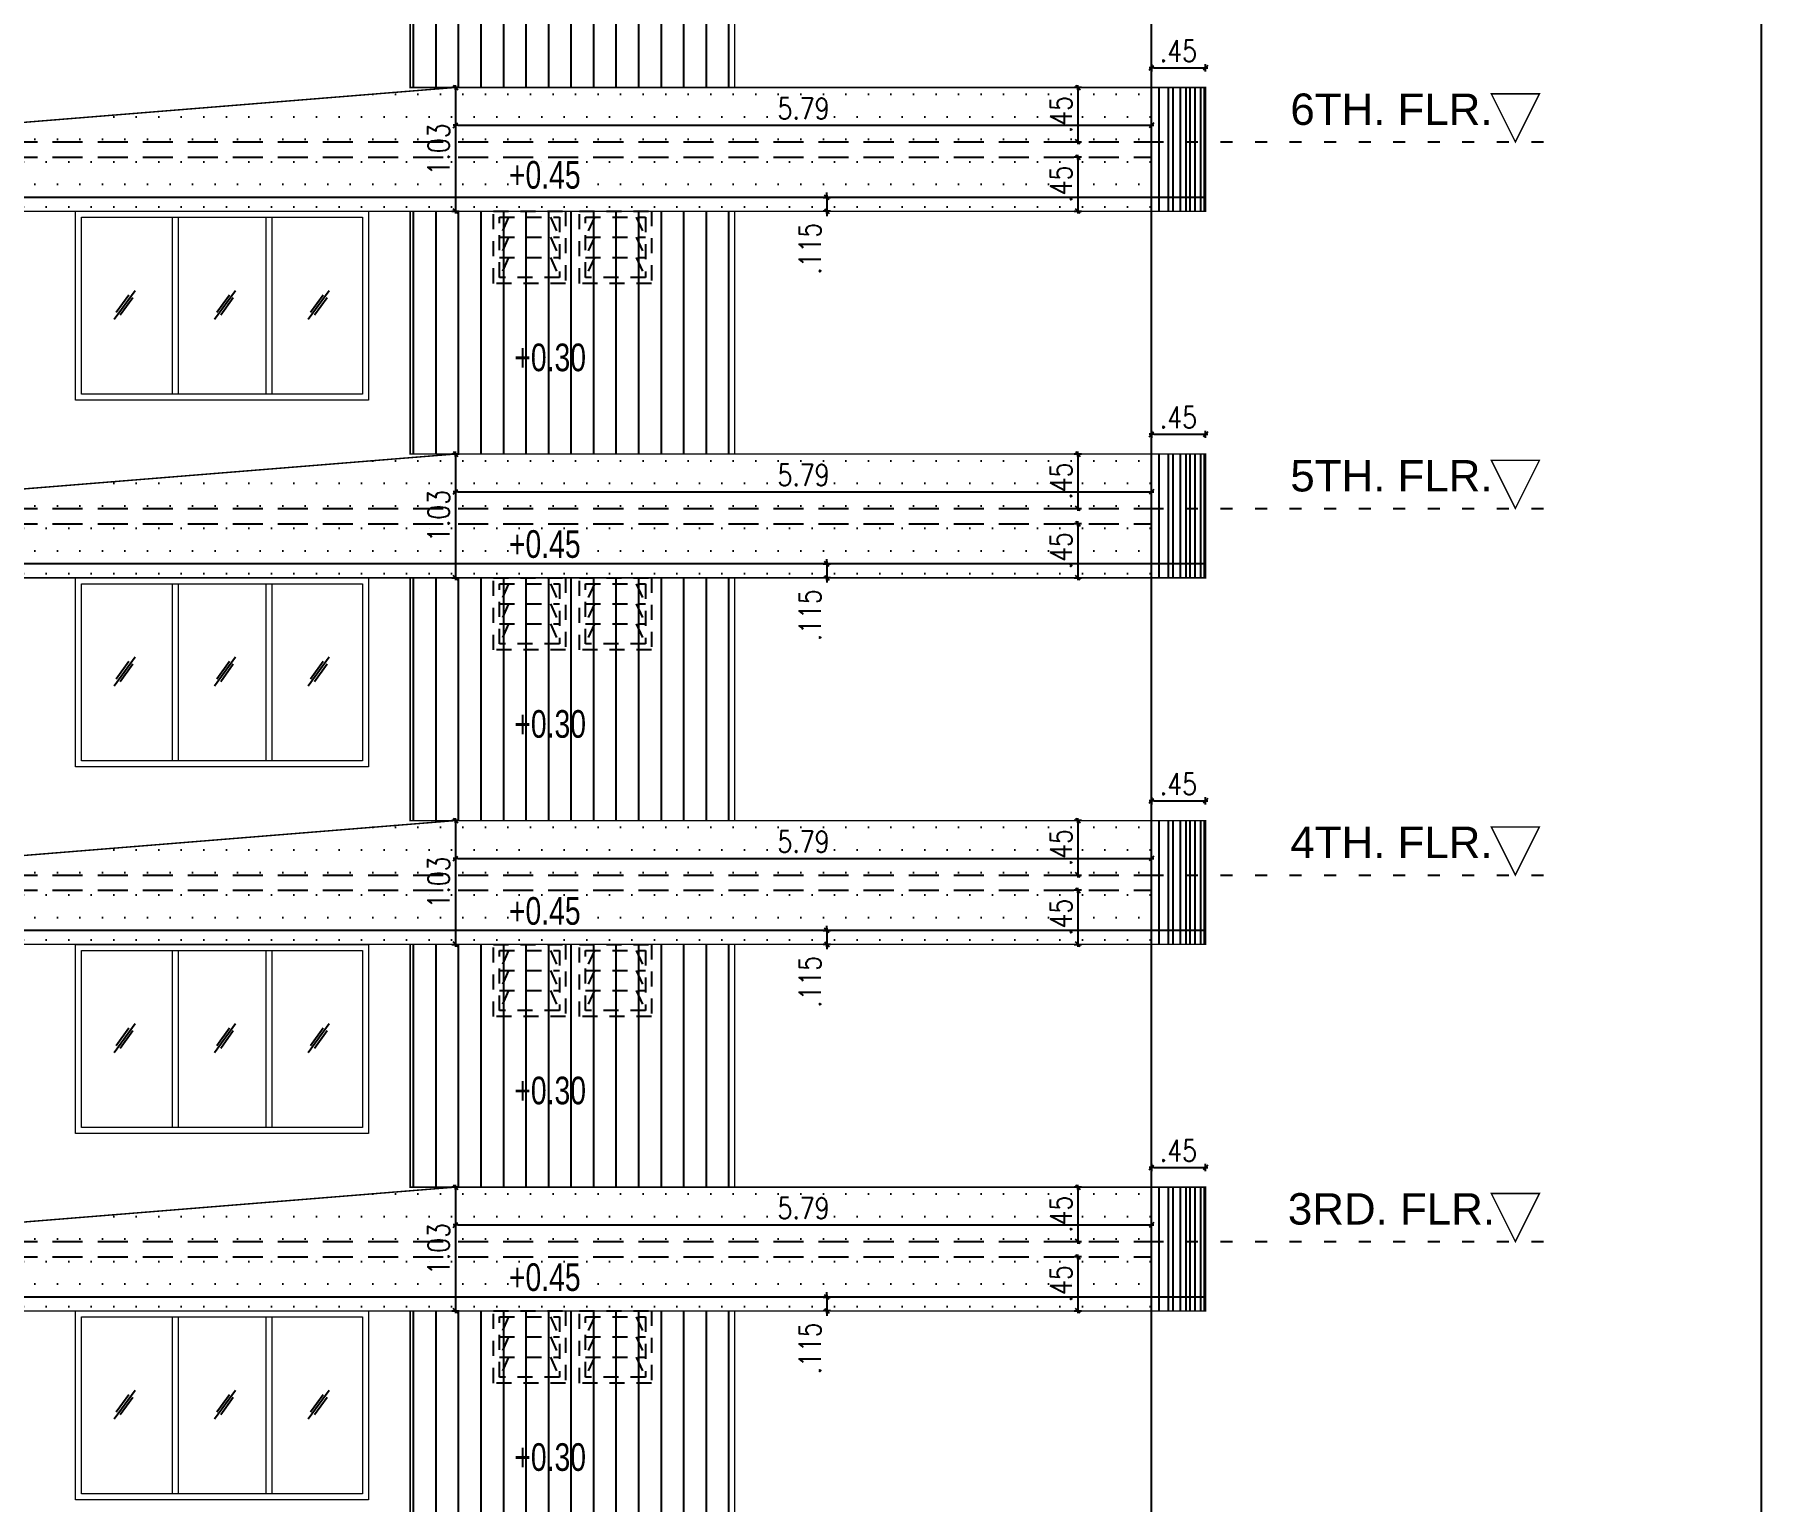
# Model space of a CAD drawing. Header units: inches. Extents: x 14235 to 14499, y 0 to 2549.
# Drawn here: x 14311.47 to 14325.85, y 2422.29 to 2434.5 of the extents above; entities that cross this region are included whole.
import ezdxf
from ezdxf.enums import TextEntityAlignment as Align

# ---------------------------------------------------------------- set-up
doc = ezdxf.new("R2010")
doc.units = ezdxf.units.IN
doc.header["$LTSCALE"] = 0.25
doc.header["$MEASUREMENT"] = 0
doc.header["$PDMODE"] = 35
for name, pattern in [('1', [0]), ('DASHEDX2', [1.5, 1, -0.5]), ('DOTX2', [0.5, 0, -0.5])]:
    doc.linetypes.add(name, pattern=pattern)
for name, color, linetype in [('edges', 1, 'Continuous'), ('ELE.PROJ.', 1, 'Continuous'), ('GLASS WINDOW', 251, '1'), ('hatch', 251, 'Continuous'), ('proj-internal', 1, 'DASHEDX2'), ('text-large', 7, 'Continuous'), ('wall', 7, 'Continuous'), ('WORK TEX', 6, 'Continuous'), ('WORKING DIM', 7, 'Continuous')]:
    doc.layers.add(name, color=color, linetype=linetype)
doc.layers.add('WINDOW', color=106, linetype='Continuous', lineweight=13)
doc.styles.add('ARL', font='swisscl_0.ttf')
doc.styles.add('romans', font='romans.shx', dxfattribs={"width": 0.8})
doc.styles.add('SansSerif', font='sanss__.ttf', dxfattribs={"width": 0.8})
doc.dimstyles.new('121', dxfattribs={"dimscale": 0.1, "dimtxt": 1.8, "dimasz": 0.2, "dimexe": 0.03125, "dimexo": 0.25, "dimgap": 0.5, "dimtad": 1, "dimzin": 4, "dimdsep": 46, "dimtxsty": 'romans', "dimblk1": 'MINITICK', "dimblk2": 'MINITICK', "dimsah": 1, "dimcen": 1, "dimse1": 1, "dimse2": 1, "dimclrd": 252, "dimclre": 256, "dimclrt": 7, "dimadec": 3, "dimazin": 0, "dimtfac": 0.8, "dimtix": 1, "dimtmove": 2, "dimatfit": 3, "dimfxl": 0, "dimtolj": 1, "dimtzin": 3, "dimarcsym": 0})

# ---------------------------------------------------------------- blocks, each defined once
blk = doc.blocks.new('MINITICK')
at = {"color": 7}
for p, q in [((1, 1), (-1, -1)), ((-1, 0), (1, 0)), ((0, -1.5), (0, 1.5))]:
    blk.add_line(p, q, dxfattribs=at)
blk = doc.blocks.new('*D987')
at = {"layer": 'Defpoints', "color": 0, "transparency": 16777216}
for p in [(14314.976, 2424.906), (14314.976, 2423.876), (14314.976, 2423.876)]:
    blk.add_point(p, dxfattribs=at)
at = {"layer": 'WORKING DIM', "color": 252, "lineweight": -2, "transparency": 16777216}
blk.add_line((14314.976, 2424.886), (14314.976, 2423.896), dxfattribs=at)
at = {"layer": 'WORKING DIM', "color": 252, "lineweight": -2, "transparency": 16777216, "xscale": 0.02, "yscale": 0.02, "zscale": 0.02}
for p, rotation in [((14314.976, 2424.906), 90), ((14314.976, 2423.876), 270)]:
    blk.add_blockref('MINITICK', p, dxfattribs=dict(at, rotation=rotation))
at = {"layer": 'WORKING DIM', "color": 7, "transparency": 16777216, "insert": (14314.836, 2424.391), "char_height": 0.18, "attachment_point": 5, "rotation": 90, "style": 'romans'}
blk.add_mtext('\\A1;1.03', dxfattribs=at)
blk = doc.blocks.new('*D988')
at = {"layer": 'Defpoints', "color": 0, "transparency": 16777216}
for p in [(14321.218, 2425.07), (14321.218, 2424.906), (14320.768, 2424.801)]:
    blk.add_point(p, dxfattribs=at)
at = {"layer": 'WORKING DIM', "color": 252, "lineweight": -2, "transparency": 16777216}
blk.add_line((14320.788, 2425.07), (14321.198, 2425.07), dxfattribs=at)
at = {"layer": 'WORKING DIM', "color": 252, "lineweight": -2, "transparency": 16777216, "xscale": 0.02, "yscale": 0.02, "zscale": 0.02, "rotation": 180}
blk.add_blockref('MINITICK', (14320.768, 2425.07), dxfattribs=at)
at = {"layer": 'WORKING DIM', "color": 252, "lineweight": -2, "transparency": 16777216, "xscale": 0.02, "yscale": 0.02, "zscale": 0.02}
blk.add_blockref('MINITICK', (14321.218, 2425.07), dxfattribs=at)
at = {"layer": 'WORKING DIM', "color": 7, "transparency": 16777216, "insert": (14320.993, 2425.21), "char_height": 0.18, "attachment_point": 5, "style": 'romans'}
blk.add_mtext('\\A1;.45', dxfattribs=at)
blk = doc.blocks.new('*D989')
at = {"layer": 'Defpoints', "color": 0, "transparency": 16777216}
for p in [(14319.989, 2424.906), (14319.989, 2424.453), (14320.156, 2424.453)]:
    blk.add_point(p, dxfattribs=at)
at = {"layer": 'WORKING DIM', "color": 252, "lineweight": -2, "transparency": 16777216}
blk.add_line((14320.156, 2424.886), (14320.156, 2424.473), dxfattribs=at)
at = {"layer": 'WORKING DIM', "color": 252, "lineweight": -2, "transparency": 16777216, "xscale": 0.02, "yscale": 0.02, "zscale": 0.02}
for p, rotation in [((14320.156, 2424.906), 90), ((14320.156, 2424.453), 270)]:
    blk.add_blockref('MINITICK', p, dxfattribs=dict(at, rotation=rotation))
at = {"layer": 'WORKING DIM', "color": 7, "transparency": 16777216, "insert": (14320.016, 2424.68), "char_height": 0.18, "attachment_point": 5, "rotation": 90, "style": 'romans'}
blk.add_mtext('\\A1;.45', dxfattribs=at)
blk = doc.blocks.new('*D990')
at = {"layer": 'Defpoints', "color": 0, "transparency": 16777216}
for p in [(14319.627, 2424.326), (14319.627, 2423.876), (14320.156, 2423.876)]:
    blk.add_point(p, dxfattribs=at)
at = {"layer": 'WORKING DIM', "color": 252, "lineweight": -2, "transparency": 16777216}
blk.add_line((14320.156, 2424.306), (14320.156, 2423.896), dxfattribs=at)
at = {"layer": 'WORKING DIM', "color": 252, "lineweight": -2, "transparency": 16777216, "xscale": 0.02, "yscale": 0.02, "zscale": 0.02}
for p, rotation in [((14320.156, 2424.326), 90), ((14320.156, 2423.876), 270)]:
    blk.add_blockref('MINITICK', p, dxfattribs=dict(at, rotation=rotation))
at = {"layer": 'WORKING DIM', "color": 7, "transparency": 16777216, "insert": (14320.016, 2424.101), "char_height": 0.18, "attachment_point": 5, "rotation": 90, "style": 'romans'}
blk.add_mtext('\\A1;.45', dxfattribs=at)
blk = doc.blocks.new('*D979')
at = {"layer": 'Defpoints', "color": 0, "transparency": 16777216}
for p in [(14314.976, 2424.906), (14320.768, 2424.906), (14320.768, 2424.591)]:
    blk.add_point(p, dxfattribs=at)
at = {"layer": 'WORKING DIM', "color": 252, "lineweight": -2, "transparency": 16777216}
blk.add_line((14314.996, 2424.591), (14320.748, 2424.591), dxfattribs=at)
at = {"layer": 'WORKING DIM', "color": 252, "lineweight": -2, "transparency": 16777216, "xscale": 0.02, "yscale": 0.02, "zscale": 0.02, "rotation": 180}
blk.add_blockref('MINITICK', (14314.976, 2424.591), dxfattribs=at)
at = {"layer": 'WORKING DIM', "color": 252, "lineweight": -2, "transparency": 16777216, "xscale": 0.02, "yscale": 0.02, "zscale": 0.02}
blk.add_blockref('MINITICK', (14320.768, 2424.591), dxfattribs=at)
at = {"layer": 'WORKING DIM', "color": 7, "transparency": 16777216, "insert": (14317.872, 2424.731), "char_height": 0.18, "attachment_point": 5, "style": 'romans'}
blk.add_mtext('\\A1;5.79', dxfattribs=at)
blk = doc.blocks.new('*D1001')
at = {"layer": 'Defpoints', "color": 0, "transparency": 16777216}
for p in [(14314.976, 2427.956), (14314.976, 2426.926), (14314.976, 2426.926)]:
    blk.add_point(p, dxfattribs=at)
at = {"layer": 'WORKING DIM', "color": 252, "lineweight": -2, "transparency": 16777216}
blk.add_line((14314.976, 2427.936), (14314.976, 2426.946), dxfattribs=at)
at = {"layer": 'WORKING DIM', "color": 252, "lineweight": -2, "transparency": 16777216, "xscale": 0.02, "yscale": 0.02, "zscale": 0.02}
for p, rotation in [((14314.976, 2427.956), 90), ((14314.976, 2426.926), 270)]:
    blk.add_blockref('MINITICK', p, dxfattribs=dict(at, rotation=rotation))
at = {"layer": 'WORKING DIM', "color": 7, "transparency": 16777216, "insert": (14314.836, 2427.441), "char_height": 0.18, "attachment_point": 5, "rotation": 90, "style": 'romans'}
blk.add_mtext('\\A1;1.03', dxfattribs=at)
blk = doc.blocks.new('*D1002')
at = {"layer": 'Defpoints', "color": 0, "transparency": 16777216}
for p in [(14321.218, 2428.12), (14321.218, 2427.956), (14320.768, 2427.851)]:
    blk.add_point(p, dxfattribs=at)
at = {"layer": 'WORKING DIM', "color": 252, "lineweight": -2, "transparency": 16777216}
blk.add_line((14320.788, 2428.12), (14321.198, 2428.12), dxfattribs=at)
at = {"layer": 'WORKING DIM', "color": 252, "lineweight": -2, "transparency": 16777216, "xscale": 0.02, "yscale": 0.02, "zscale": 0.02, "rotation": 180}
blk.add_blockref('MINITICK', (14320.768, 2428.12), dxfattribs=at)
at = {"layer": 'WORKING DIM', "color": 252, "lineweight": -2, "transparency": 16777216, "xscale": 0.02, "yscale": 0.02, "zscale": 0.02}
blk.add_blockref('MINITICK', (14321.218, 2428.12), dxfattribs=at)
at = {"layer": 'WORKING DIM', "color": 7, "transparency": 16777216, "insert": (14320.993, 2428.26), "char_height": 0.18, "attachment_point": 5, "style": 'romans'}
blk.add_mtext('\\A1;.45', dxfattribs=at)
blk = doc.blocks.new('*D1003')
at = {"layer": 'Defpoints', "color": 0, "transparency": 16777216}
for p in [(14319.989, 2427.956), (14319.989, 2427.503), (14320.156, 2427.503)]:
    blk.add_point(p, dxfattribs=at)
at = {"layer": 'WORKING DIM', "color": 252, "lineweight": -2, "transparency": 16777216}
blk.add_line((14320.156, 2427.936), (14320.156, 2427.523), dxfattribs=at)
at = {"layer": 'WORKING DIM', "color": 252, "lineweight": -2, "transparency": 16777216, "xscale": 0.02, "yscale": 0.02, "zscale": 0.02}
for p, rotation in [((14320.156, 2427.956), 90), ((14320.156, 2427.503), 270)]:
    blk.add_blockref('MINITICK', p, dxfattribs=dict(at, rotation=rotation))
at = {"layer": 'WORKING DIM', "color": 7, "transparency": 16777216, "insert": (14320.016, 2427.73), "char_height": 0.18, "attachment_point": 5, "rotation": 90, "style": 'romans'}
blk.add_mtext('\\A1;.45', dxfattribs=at)
blk = doc.blocks.new('*D1004')
at = {"layer": 'Defpoints', "color": 0, "transparency": 16777216}
for p in [(14319.627, 2427.376), (14319.627, 2426.926), (14320.156, 2426.926)]:
    blk.add_point(p, dxfattribs=at)
at = {"layer": 'WORKING DIM', "color": 252, "lineweight": -2, "transparency": 16777216}
blk.add_line((14320.156, 2427.356), (14320.156, 2426.946), dxfattribs=at)
at = {"layer": 'WORKING DIM', "color": 252, "lineweight": -2, "transparency": 16777216, "xscale": 0.02, "yscale": 0.02, "zscale": 0.02}
for p, rotation in [((14320.156, 2427.376), 90), ((14320.156, 2426.926), 270)]:
    blk.add_blockref('MINITICK', p, dxfattribs=dict(at, rotation=rotation))
at = {"layer": 'WORKING DIM', "color": 7, "transparency": 16777216, "insert": (14320.016, 2427.151), "char_height": 0.18, "attachment_point": 5, "rotation": 90, "style": 'romans'}
blk.add_mtext('\\A1;.45', dxfattribs=at)
blk = doc.blocks.new('*D993')
at = {"layer": 'Defpoints', "color": 0, "transparency": 16777216}
for p in [(14314.976, 2427.956), (14320.768, 2427.956), (14320.768, 2427.641)]:
    blk.add_point(p, dxfattribs=at)
at = {"layer": 'WORKING DIM', "color": 252, "lineweight": -2, "transparency": 16777216}
blk.add_line((14314.996, 2427.641), (14320.748, 2427.641), dxfattribs=at)
at = {"layer": 'WORKING DIM', "color": 252, "lineweight": -2, "transparency": 16777216, "xscale": 0.02, "yscale": 0.02, "zscale": 0.02, "rotation": 180}
blk.add_blockref('MINITICK', (14314.976, 2427.641), dxfattribs=at)
at = {"layer": 'WORKING DIM', "color": 252, "lineweight": -2, "transparency": 16777216, "xscale": 0.02, "yscale": 0.02, "zscale": 0.02}
blk.add_blockref('MINITICK', (14320.768, 2427.641), dxfattribs=at)
at = {"layer": 'WORKING DIM', "color": 7, "transparency": 16777216, "insert": (14317.872, 2427.781), "char_height": 0.18, "attachment_point": 5, "style": 'romans'}
blk.add_mtext('\\A1;5.79', dxfattribs=at)
blk = doc.blocks.new('*D1015')
at = {"layer": 'Defpoints', "color": 0, "transparency": 16777216}
for p in [(14314.976, 2431.006), (14314.976, 2429.976), (14314.976, 2429.976)]:
    blk.add_point(p, dxfattribs=at)
at = {"layer": 'WORKING DIM', "color": 252, "lineweight": -2, "transparency": 16777216}
blk.add_line((14314.976, 2430.986), (14314.976, 2429.996), dxfattribs=at)
at = {"layer": 'WORKING DIM', "color": 252, "lineweight": -2, "transparency": 16777216, "xscale": 0.02, "yscale": 0.02, "zscale": 0.02}
for p, rotation in [((14314.976, 2431.006), 90), ((14314.976, 2429.976), 270)]:
    blk.add_blockref('MINITICK', p, dxfattribs=dict(at, rotation=rotation))
at = {"layer": 'WORKING DIM', "color": 7, "transparency": 16777216, "insert": (14314.836, 2430.491), "char_height": 0.18, "attachment_point": 5, "rotation": 90, "style": 'romans'}
blk.add_mtext('\\A1;1.03', dxfattribs=at)
blk = doc.blocks.new('*D1016')
at = {"layer": 'Defpoints', "color": 0, "transparency": 16777216}
for p in [(14321.218, 2431.17), (14320.768, 2430.901), (14321.218, 2431.006)]:
    blk.add_point(p, dxfattribs=at)
at = {"layer": 'WORKING DIM', "color": 252, "lineweight": -2, "transparency": 16777216}
blk.add_line((14320.788, 2431.17), (14321.198, 2431.17), dxfattribs=at)
at = {"layer": 'WORKING DIM', "color": 252, "lineweight": -2, "transparency": 16777216, "xscale": 0.02, "yscale": 0.02, "zscale": 0.02, "rotation": 180}
blk.add_blockref('MINITICK', (14320.768, 2431.17), dxfattribs=at)
at = {"layer": 'WORKING DIM', "color": 252, "lineweight": -2, "transparency": 16777216, "xscale": 0.02, "yscale": 0.02, "zscale": 0.02}
blk.add_blockref('MINITICK', (14321.218, 2431.17), dxfattribs=at)
at = {"layer": 'WORKING DIM', "color": 7, "transparency": 16777216, "insert": (14320.993, 2431.31), "char_height": 0.18, "attachment_point": 5, "style": 'romans'}
blk.add_mtext('\\A1;.45', dxfattribs=at)
blk = doc.blocks.new('*D1017')
at = {"layer": 'Defpoints', "color": 0, "transparency": 16777216}
for p in [(14319.989, 2431.006), (14319.989, 2430.553), (14320.156, 2430.553)]:
    blk.add_point(p, dxfattribs=at)
at = {"layer": 'WORKING DIM', "color": 252, "lineweight": -2, "transparency": 16777216}
blk.add_line((14320.156, 2430.986), (14320.156, 2430.573), dxfattribs=at)
at = {"layer": 'WORKING DIM', "color": 252, "lineweight": -2, "transparency": 16777216, "xscale": 0.02, "yscale": 0.02, "zscale": 0.02}
for p, rotation in [((14320.156, 2431.006), 90), ((14320.156, 2430.553), 270)]:
    blk.add_blockref('MINITICK', p, dxfattribs=dict(at, rotation=rotation))
at = {"layer": 'WORKING DIM', "color": 7, "transparency": 16777216, "insert": (14320.016, 2430.78), "char_height": 0.18, "attachment_point": 5, "rotation": 90, "style": 'romans'}
blk.add_mtext('\\A1;.45', dxfattribs=at)
blk = doc.blocks.new('*D1018')
at = {"layer": 'Defpoints', "color": 0, "transparency": 16777216}
for p in [(14319.627, 2430.426), (14319.627, 2429.976), (14320.156, 2429.976)]:
    blk.add_point(p, dxfattribs=at)
at = {"layer": 'WORKING DIM', "color": 252, "lineweight": -2, "transparency": 16777216}
blk.add_line((14320.156, 2430.406), (14320.156, 2429.996), dxfattribs=at)
at = {"layer": 'WORKING DIM', "color": 252, "lineweight": -2, "transparency": 16777216, "xscale": 0.02, "yscale": 0.02, "zscale": 0.02}
for p, rotation in [((14320.156, 2430.426), 90), ((14320.156, 2429.976), 270)]:
    blk.add_blockref('MINITICK', p, dxfattribs=dict(at, rotation=rotation))
at = {"layer": 'WORKING DIM', "color": 7, "transparency": 16777216, "insert": (14320.016, 2430.201), "char_height": 0.18, "attachment_point": 5, "rotation": 90, "style": 'romans'}
blk.add_mtext('\\A1;.45', dxfattribs=at)
blk = doc.blocks.new('*D1007')
at = {"layer": 'Defpoints', "color": 0, "transparency": 16777216}
for p in [(14314.976, 2431.006), (14320.768, 2431.006), (14320.768, 2430.691)]:
    blk.add_point(p, dxfattribs=at)
at = {"layer": 'WORKING DIM', "color": 252, "lineweight": -2, "transparency": 16777216}
blk.add_line((14314.996, 2430.691), (14320.748, 2430.691), dxfattribs=at)
at = {"layer": 'WORKING DIM', "color": 252, "lineweight": -2, "transparency": 16777216, "xscale": 0.02, "yscale": 0.02, "zscale": 0.02, "rotation": 180}
blk.add_blockref('MINITICK', (14314.976, 2430.691), dxfattribs=at)
at = {"layer": 'WORKING DIM', "color": 252, "lineweight": -2, "transparency": 16777216, "xscale": 0.02, "yscale": 0.02, "zscale": 0.02}
blk.add_blockref('MINITICK', (14320.768, 2430.691), dxfattribs=at)
at = {"layer": 'WORKING DIM', "color": 7, "transparency": 16777216, "insert": (14317.872, 2430.831), "char_height": 0.18, "attachment_point": 5, "style": 'romans'}
blk.add_mtext('\\A1;5.79', dxfattribs=at)
blk = doc.blocks.new('*D1029')
at = {"layer": 'Defpoints', "color": 0, "transparency": 16777216}
for p in [(14314.976, 2434.056), (14314.976, 2433.026), (14314.976, 2433.026)]:
    blk.add_point(p, dxfattribs=at)
at = {"layer": 'WORKING DIM', "color": 252, "lineweight": -2, "transparency": 16777216}
blk.add_line((14314.976, 2434.036), (14314.976, 2433.046), dxfattribs=at)
at = {"layer": 'WORKING DIM', "color": 252, "lineweight": -2, "transparency": 16777216, "xscale": 0.02, "yscale": 0.02, "zscale": 0.02}
for p, rotation in [((14314.976, 2434.056), 90), ((14314.976, 2433.026), 270)]:
    blk.add_blockref('MINITICK', p, dxfattribs=dict(at, rotation=rotation))
at = {"layer": 'WORKING DIM', "color": 7, "transparency": 16777216, "insert": (14314.836, 2433.541), "char_height": 0.18, "attachment_point": 5, "rotation": 90, "style": 'romans'}
blk.add_mtext('\\A1;1.03', dxfattribs=at)
blk = doc.blocks.new('*D1030')
at = {"layer": 'Defpoints', "color": 0, "transparency": 16777216}
for p in [(14321.218, 2434.22), (14321.218, 2434.056), (14320.768, 2433.951)]:
    blk.add_point(p, dxfattribs=at)
at = {"layer": 'WORKING DIM', "color": 252, "lineweight": -2, "transparency": 16777216}
blk.add_line((14320.788, 2434.22), (14321.198, 2434.22), dxfattribs=at)
at = {"layer": 'WORKING DIM', "color": 252, "lineweight": -2, "transparency": 16777216, "xscale": 0.02, "yscale": 0.02, "zscale": 0.02, "rotation": 180}
blk.add_blockref('MINITICK', (14320.768, 2434.22), dxfattribs=at)
at = {"layer": 'WORKING DIM', "color": 252, "lineweight": -2, "transparency": 16777216, "xscale": 0.02, "yscale": 0.02, "zscale": 0.02}
blk.add_blockref('MINITICK', (14321.218, 2434.22), dxfattribs=at)
at = {"layer": 'WORKING DIM', "color": 7, "transparency": 16777216, "insert": (14320.993, 2434.36), "char_height": 0.18, "attachment_point": 5, "style": 'romans'}
blk.add_mtext('\\A1;.45', dxfattribs=at)
blk = doc.blocks.new('*D1031')
at = {"layer": 'Defpoints', "color": 0, "transparency": 16777216}
for p in [(14319.989, 2434.056), (14319.989, 2433.603), (14320.156, 2433.603)]:
    blk.add_point(p, dxfattribs=at)
at = {"layer": 'WORKING DIM', "color": 252, "lineweight": -2, "transparency": 16777216}
blk.add_line((14320.156, 2434.036), (14320.156, 2433.623), dxfattribs=at)
at = {"layer": 'WORKING DIM', "color": 252, "lineweight": -2, "transparency": 16777216, "xscale": 0.02, "yscale": 0.02, "zscale": 0.02}
for p, rotation in [((14320.156, 2434.056), 90), ((14320.156, 2433.603), 270)]:
    blk.add_blockref('MINITICK', p, dxfattribs=dict(at, rotation=rotation))
at = {"layer": 'WORKING DIM', "color": 7, "transparency": 16777216, "insert": (14320.016, 2433.83), "char_height": 0.18, "attachment_point": 5, "rotation": 90, "style": 'romans'}
blk.add_mtext('\\A1;.45', dxfattribs=at)
blk = doc.blocks.new('*D1032')
at = {"layer": 'Defpoints', "color": 0, "transparency": 16777216}
for p in [(14319.627, 2433.476), (14319.627, 2433.026), (14320.156, 2433.026)]:
    blk.add_point(p, dxfattribs=at)
at = {"layer": 'WORKING DIM', "color": 252, "lineweight": -2, "transparency": 16777216}
blk.add_line((14320.156, 2433.456), (14320.156, 2433.046), dxfattribs=at)
at = {"layer": 'WORKING DIM', "color": 252, "lineweight": -2, "transparency": 16777216, "xscale": 0.02, "yscale": 0.02, "zscale": 0.02}
for p, rotation in [((14320.156, 2433.476), 90), ((14320.156, 2433.026), 270)]:
    blk.add_blockref('MINITICK', p, dxfattribs=dict(at, rotation=rotation))
at = {"layer": 'WORKING DIM', "color": 7, "transparency": 16777216, "insert": (14320.016, 2433.251), "char_height": 0.18, "attachment_point": 5, "rotation": 90, "style": 'romans'}
blk.add_mtext('\\A1;.45', dxfattribs=at)
blk = doc.blocks.new('*D1021')
at = {"layer": 'Defpoints', "color": 0, "transparency": 16777216}
for p in [(14314.976, 2434.056), (14320.768, 2434.056), (14320.768, 2433.741)]:
    blk.add_point(p, dxfattribs=at)
at = {"layer": 'WORKING DIM', "color": 252, "lineweight": -2, "transparency": 16777216}
blk.add_line((14314.996, 2433.741), (14320.748, 2433.741), dxfattribs=at)
at = {"layer": 'WORKING DIM', "color": 252, "lineweight": -2, "transparency": 16777216, "xscale": 0.02, "yscale": 0.02, "zscale": 0.02, "rotation": 180}
blk.add_blockref('MINITICK', (14314.976, 2433.741), dxfattribs=at)
at = {"layer": 'WORKING DIM', "color": 252, "lineweight": -2, "transparency": 16777216, "xscale": 0.02, "yscale": 0.02, "zscale": 0.02}
blk.add_blockref('MINITICK', (14320.768, 2433.741), dxfattribs=at)
at = {"layer": 'WORKING DIM', "color": 7, "transparency": 16777216, "insert": (14317.872, 2433.881), "char_height": 0.18, "attachment_point": 5, "style": 'romans'}
blk.add_mtext('\\A1;5.79', dxfattribs=at)
blk = doc.blocks.new('*D1481')
at = {"layer": 'Defpoints', "color": 0, "transparency": 16777216}
for p in [(14317.761, 2423.991), (14317.761, 2423.876), (14318.066, 2423.876)]:
    blk.add_point(p, dxfattribs=at)
at = {"layer": 'WORKING DIM', "color": 252, "lineweight": -2, "transparency": 16777216}
for p, q in [((14318.066, 2424.011), (14318.066, 2424.031)), ((14318.066, 2423.991), (14318.066, 2423.876)), ((14318.066, 2423.856), (14318.066, 2423.836))]:
    blk.add_line(p, q, dxfattribs=at)
at = {"layer": 'WORKING DIM', "color": 252, "lineweight": -2, "transparency": 16777216, "xscale": 0.02, "yscale": 0.02, "zscale": 0.02}
for p, rotation in [((14318.066, 2423.991), 270), ((14318.066, 2423.876), 90)]:
    blk.add_blockref('MINITICK', p, dxfattribs=dict(at, rotation=rotation))
at = {"layer": 'WORKING DIM', "color": 7, "transparency": 16777216, "insert": (14317.926, 2423.564), "char_height": 0.18, "attachment_point": 5, "rotation": 90, "style": 'romans'}
blk.add_mtext('\\A1;.115', dxfattribs=at)
blk = doc.blocks.new('*D1483')
at = {"layer": 'Defpoints', "color": 0, "transparency": 16777216}
for p in [(14317.761, 2427.041), (14317.761, 2426.926), (14318.066, 2426.926)]:
    blk.add_point(p, dxfattribs=at)
at = {"layer": 'WORKING DIM', "color": 252, "lineweight": -2, "transparency": 16777216}
for p, q in [((14318.066, 2427.061), (14318.066, 2427.081)), ((14318.066, 2427.041), (14318.066, 2426.926)), ((14318.066, 2426.906), (14318.066, 2426.886))]:
    blk.add_line(p, q, dxfattribs=at)
at = {"layer": 'WORKING DIM', "color": 252, "lineweight": -2, "transparency": 16777216, "xscale": 0.02, "yscale": 0.02, "zscale": 0.02}
for p, rotation in [((14318.066, 2427.041), 270), ((14318.066, 2426.926), 90)]:
    blk.add_blockref('MINITICK', p, dxfattribs=dict(at, rotation=rotation))
at = {"layer": 'WORKING DIM', "color": 7, "transparency": 16777216, "insert": (14317.926, 2426.614), "char_height": 0.18, "attachment_point": 5, "rotation": 90, "style": 'romans'}
blk.add_mtext('\\A1;.115', dxfattribs=at)
blk = doc.blocks.new('*D1485')
at = {"layer": 'Defpoints', "color": 0, "transparency": 16777216}
for p in [(14317.761, 2430.091), (14317.761, 2429.976), (14318.066, 2429.976)]:
    blk.add_point(p, dxfattribs=at)
at = {"layer": 'WORKING DIM', "color": 252, "lineweight": -2, "transparency": 16777216}
for p, q in [((14318.066, 2430.111), (14318.066, 2430.131)), ((14318.066, 2430.091), (14318.066, 2429.976)), ((14318.066, 2429.956), (14318.066, 2429.936))]:
    blk.add_line(p, q, dxfattribs=at)
at = {"layer": 'WORKING DIM', "color": 252, "lineweight": -2, "transparency": 16777216, "xscale": 0.02, "yscale": 0.02, "zscale": 0.02}
for p, rotation in [((14318.066, 2430.091), 270), ((14318.066, 2429.976), 90)]:
    blk.add_blockref('MINITICK', p, dxfattribs=dict(at, rotation=rotation))
at = {"layer": 'WORKING DIM', "color": 7, "transparency": 16777216, "insert": (14317.926, 2429.664), "char_height": 0.18, "attachment_point": 5, "rotation": 90, "style": 'romans'}
blk.add_mtext('\\A1;.115', dxfattribs=at)
blk = doc.blocks.new('*D1487')
at = {"layer": 'Defpoints', "color": 0, "transparency": 16777216}
for p in [(14317.761, 2433.141), (14317.761, 2433.026), (14318.066, 2433.026)]:
    blk.add_point(p, dxfattribs=at)
at = {"layer": 'WORKING DIM', "color": 252, "lineweight": -2, "transparency": 16777216}
for p, q in [((14318.066, 2433.161), (14318.066, 2433.181)), ((14318.066, 2433.141), (14318.066, 2433.026)), ((14318.066, 2433.006), (14318.066, 2432.986))]:
    blk.add_line(p, q, dxfattribs=at)
at = {"layer": 'WORKING DIM', "color": 252, "lineweight": -2, "transparency": 16777216, "xscale": 0.02, "yscale": 0.02, "zscale": 0.02}
for p, rotation in [((14318.066, 2433.141), 270), ((14318.066, 2433.026), 90)]:
    blk.add_blockref('MINITICK', p, dxfattribs=dict(at, rotation=rotation))
at = {"layer": 'WORKING DIM', "color": 7, "transparency": 16777216, "insert": (14317.926, 2432.714), "char_height": 0.18, "attachment_point": 5, "rotation": 90, "style": 'romans'}
blk.add_mtext('\\A1;.115', dxfattribs=at)

msp = doc.modelspace()

# ---------------------------------------------------------------- hatches: boundary and pattern name
at = {"layer": 'hatch'}
h = msp.add_hatch(dxfattribs=at)
h.set_pattern_fill('ANSI31', color=36, scale=1.5, angle=45)
h.set_pattern_definition([(90, (-144.81058, -27.86233), (-0.1875, 3e-17), [])])
h.paths.add_polyline_path([(14317.3, 2436.076), (14314.599, 2436.076), (14314.599, 2434.056), (14317.3, 2434.056)])
at = {"layer": 'hatch', "true_color": 0xc7b399}
h = msp.add_hatch(dxfattribs=at)
h.set_pattern_fill('DOTS', color=253, scale=3)
h.set_pattern_definition([(0, (-42.02476, 15.25), (0.09375, 0.1875), [0, -0.1875])])
h.paths.add_polyline_path([(14314.976, 2434.056), (14309.823, 2433.639), (14309.823, 2433.026), (14320.829, 2433.026), (14320.829, 2434.056)])
at = {"layer": 'hatch'}
h = msp.add_hatch(dxfattribs=at)
h.set_pattern_fill('ANSI31', color=36, scale=1.5, angle=45)
h.set_pattern_definition([(90, (-144.81058, -30.91233), (-0.1875, 3e-17), [])])
h.paths.add_polyline_path([(14317.3, 2433.026), (14314.599, 2433.026), (14314.599, 2431.006), (14317.3, 2431.006)])
at = {"layer": 'hatch', "true_color": 0xc7b399}
h = msp.add_hatch(dxfattribs=at)
h.set_pattern_fill('DOTS', color=253, scale=3)
h.set_pattern_definition([(0, (-42.02476, 12.2), (0.09375, 0.1875), [0, -0.1875])])
h.paths.add_polyline_path([(14314.976, 2431.006), (14309.823, 2430.589), (14309.823, 2429.976), (14320.829, 2429.976), (14320.829, 2431.006)])
at = {"layer": 'hatch'}
h = msp.add_hatch(dxfattribs=at)
h.set_pattern_fill('ANSI31', color=36, scale=1.5, angle=45)
h.set_pattern_definition([(90, (-144.81058, -33.96233), (-0.1875, 3e-17), [])])
h.paths.add_polyline_path([(14317.3, 2429.976), (14314.599, 2429.976), (14314.599, 2427.956), (14317.3, 2427.956)])
at = {"layer": 'hatch', "true_color": 0xc7b399}
h = msp.add_hatch(dxfattribs=at)
h.set_pattern_fill('DOTS', color=253, scale=3)
h.set_pattern_definition([(0, (-42.02476, 9.15), (0.09375, 0.1875), [0, -0.1875])])
h.paths.add_polyline_path([(14314.976, 2427.956), (14309.823, 2427.539), (14309.823, 2426.926), (14320.829, 2426.926), (14320.829, 2427.956)])
at = {"layer": 'hatch'}
h = msp.add_hatch(dxfattribs=at)
h.set_pattern_fill('ANSI31', color=36, scale=1.5, angle=45)
h.set_pattern_definition([(90, (-144.81058, -37.0123), (-0.1875, 3e-17), [])])
h.paths.add_polyline_path([(14317.3, 2426.926), (14314.599, 2426.926), (14314.599, 2424.906), (14317.3, 2424.906)])
at = {"layer": 'hatch', "true_color": 0xc7b399}
h = msp.add_hatch(dxfattribs=at)
h.set_pattern_fill('DOTS', color=253, scale=3)
h.set_pattern_definition([(0, (-42.02476, 6.10003), (0.09375, 0.1875), [0, -0.1875])])
h.paths.add_polyline_path([(14314.976, 2424.906), (14309.823, 2424.489), (14309.823, 2423.876), (14320.829, 2423.876), (14320.829, 2424.906)])
at = {"layer": 'hatch'}
h = msp.add_hatch(dxfattribs=at)
h.set_pattern_fill('ANSI31', color=36, scale=1.5, angle=45)
h.set_pattern_definition([(90, (-144.81058, -40.06233), (-0.1875, 3e-17), [])])
h.paths.add_polyline_path([(14317.3, 2423.876), (14314.599, 2423.876), (14314.599, 2421.856), (14317.3, 2421.856)])

# ---------------------------------------------------------------- linework, layer by layer
at = {"layer": 'edges', "const_width": 0.012}
for points in [[(14323.997, 2434.003), (14323.597, 2434.003), (14323.797, 2433.603)], [(14323.997, 2430.953), (14323.597, 2430.953), (14323.797, 2430.553)], [(14323.997, 2427.903), (14323.597, 2427.903), (14323.797, 2427.503)], [(14323.997, 2424.853), (14323.597, 2424.853), (14323.797, 2424.453)]]:
    msp.add_lwpolyline(points, close=True, dxfattribs=at)
at = {"layer": 'ELE.PROJ.', "color": 8}
for p, q in [((14320.829, 2434.056), (14320.829, 2433.026)), ((14320.907, 2434.056), (14320.907, 2433.026)), ((14320.947, 2434.056), (14320.947, 2433.026)), ((14321.008, 2434.056), (14321.008, 2433.026)), ((14321.054, 2434.056), (14321.054, 2433.026)), ((14321.088, 2434.056), (14321.088, 2433.026)), ((14321.129, 2434.056), (14321.129, 2433.026)), ((14321.177, 2434.056), (14321.177, 2433.026)), ((14321.206, 2434.056), (14321.206, 2433.026)), ((14320.829, 2431.006), (14320.829, 2429.976)), ((14320.907, 2431.006), (14320.907, 2429.976)), ((14320.947, 2431.006), (14320.947, 2429.976)), ((14321.008, 2431.006), (14321.008, 2429.976)), ((14321.054, 2431.006), (14321.054, 2429.976)), ((14321.088, 2431.006), (14321.088, 2429.976)), ((14321.129, 2431.006), (14321.129, 2429.976)), ((14321.177, 2431.006), (14321.177, 2429.976)), ((14321.206, 2431.006), (14321.206, 2429.976)), ((14320.829, 2427.956), (14320.829, 2426.926)), ((14320.907, 2427.956), (14320.907, 2426.926)), ((14320.947, 2427.956), (14320.947, 2426.926)), ((14321.008, 2427.956), (14321.008, 2426.926)), ((14321.054, 2427.956), (14321.054, 2426.926)), ((14321.088, 2427.956), (14321.088, 2426.926)), ((14321.129, 2427.956), (14321.129, 2426.926)), ((14321.177, 2427.956), (14321.177, 2426.926)), ((14321.206, 2427.956), (14321.206, 2426.926)), ((14320.829, 2424.906), (14320.829, 2423.876)), ((14320.907, 2424.906), (14320.907, 2423.876)), ((14320.947, 2424.906), (14320.947, 2423.876)), ((14321.008, 2424.906), (14321.008, 2423.876)), ((14321.054, 2424.906), (14321.054, 2423.876)), ((14321.088, 2424.906), (14321.088, 2423.876)), ((14321.129, 2424.906), (14321.129, 2423.876)), ((14321.177, 2424.906), (14321.177, 2423.876)), ((14321.206, 2424.906), (14321.206, 2423.876))]:
    msp.add_line(p, q, dxfattribs=at)
at = {"layer": 'ELE.PROJ.'}
for p, q in [((14321.218, 2433.141), (14309.373, 2433.141)), ((14321.218, 2430.091), (14309.373, 2430.091)), ((14321.218, 2427.041), (14309.373, 2427.041)), ((14321.218, 2423.991), (14309.373, 2423.991))]:
    msp.add_line(p, q, dxfattribs=at)
at = {"layer": 'ELE.PROJ.', "color": 36, "const_width": 0.012}
for points in [[(14317.3, 2434.056), (14314.599, 2434.056), (14314.599, 2436.076), (14317.3, 2436.076)], [(14317.3, 2431.006), (14314.599, 2431.006), (14314.599, 2433.026), (14317.3, 2433.026)], [(14317.3, 2427.956), (14314.599, 2427.956), (14314.599, 2429.976), (14317.3, 2429.976)], [(14317.3, 2424.906), (14314.599, 2424.906), (14314.599, 2426.926), (14317.3, 2426.926)], [(14317.3, 2421.856), (14314.599, 2421.856), (14314.599, 2423.876), (14317.3, 2423.876)]]:
    msp.add_lwpolyline(points, close=True, dxfattribs=at)
at = {"layer": 'ELE.PROJ.', "const_width": 0.012}
for points in [[(14309.373, 2433.026), (14321.218, 2433.026), (14321.218, 2434.056), (14314.976, 2434.056), (14309.373, 2433.603)], [(14309.373, 2429.976), (14321.218, 2429.976), (14321.218, 2431.006), (14314.976, 2431.006), (14309.373, 2430.553)], [(14309.373, 2426.926), (14321.218, 2426.926), (14321.218, 2427.956), (14314.976, 2427.956), (14309.373, 2427.503)], [(14309.373, 2423.876), (14321.218, 2423.876), (14321.218, 2424.906), (14314.976, 2424.906), (14309.373, 2424.453)]]:
    msp.add_lwpolyline(points, close=True, dxfattribs=at)
at = {"layer": 'GLASS WINDOW', "color": 4, "ltscale": 200}
for p, q in [((14312.309, 2432.365), (14312.135, 2432.124)), ((14312.258, 2432.329), (14312.153, 2432.183)), ((14313.145, 2432.365), (14312.971, 2432.124)), ((14313.094, 2432.329), (14312.99, 2432.183)), ((14313.925, 2432.365), (14313.751, 2432.124)), ((14313.874, 2432.329), (14313.769, 2432.183)), ((14312.29, 2432.306), (14312.186, 2432.16)), ((14313.127, 2432.306), (14313.022, 2432.16)), ((14313.907, 2432.306), (14313.802, 2432.16)), ((14312.309, 2429.315), (14312.135, 2429.074)), ((14313.145, 2429.315), (14312.971, 2429.074)), ((14313.925, 2429.315), (14313.751, 2429.074)), ((14312.258, 2429.279), (14312.153, 2429.133)), ((14312.29, 2429.256), (14312.186, 2429.11)), ((14313.094, 2429.279), (14312.99, 2429.133)), ((14313.127, 2429.256), (14313.022, 2429.11)), ((14313.874, 2429.279), (14313.769, 2429.133)), ((14313.907, 2429.256), (14313.802, 2429.11)), ((14312.309, 2426.265), (14312.135, 2426.024)), ((14312.258, 2426.229), (14312.153, 2426.083)), ((14312.29, 2426.206), (14312.186, 2426.06)), ((14313.145, 2426.265), (14312.971, 2426.024)), ((14313.094, 2426.229), (14312.99, 2426.083)), ((14313.127, 2426.206), (14313.022, 2426.06)), ((14313.925, 2426.265), (14313.751, 2426.024)), ((14313.874, 2426.229), (14313.769, 2426.083)), ((14313.907, 2426.206), (14313.802, 2426.06)), ((14312.309, 2423.215), (14312.135, 2422.974)), ((14312.258, 2423.179), (14312.153, 2423.033)), ((14312.29, 2423.156), (14312.186, 2423.01)), ((14313.145, 2423.215), (14312.971, 2422.974)), ((14313.094, 2423.179), (14312.99, 2423.033)), ((14313.127, 2423.156), (14313.022, 2423.01)), ((14313.925, 2423.215), (14313.751, 2422.974)), ((14313.874, 2423.179), (14313.769, 2423.033)), ((14313.907, 2423.156), (14313.802, 2423.01))]:
    msp.add_line(p, q, dxfattribs=at)
at = {"layer": 'proj-internal', "color": 251}
for p, q in [((14309.373, 2433.603), (14320.768, 2433.603)), ((14309.373, 2433.476), (14320.768, 2433.476)), ((14309.373, 2430.553), (14320.768, 2430.553)), ((14309.373, 2430.426), (14320.768, 2430.426)), ((14309.373, 2427.503), (14320.768, 2427.503)), ((14309.373, 2427.376), (14320.768, 2427.376)), ((14309.373, 2424.453), (14320.768, 2424.453)), ((14309.373, 2424.326), (14320.768, 2424.326))]:
    msp.add_line(p, q, dxfattribs=at)
at = {"layer": 'proj-internal', "color": 251, "ltscale": 0.5}
for p, q in [((14315.342, 2432.976), (14315.842, 2432.976)), ((14315.342, 2432.476), (14315.342, 2432.976)), ((14315.418, 2432.976), (14315.342, 2432.809)), ((14315.766, 2432.976), (14315.842, 2432.809)), ((14315.842, 2432.976), (14315.842, 2432.476)), ((14316.057, 2432.976), (14316.557, 2432.976)), ((14316.057, 2432.476), (14316.057, 2432.976)), ((14316.133, 2432.976), (14316.057, 2432.809)), ((14316.481, 2432.976), (14316.557, 2432.809)), ((14316.557, 2432.976), (14316.557, 2432.476)), ((14315.342, 2432.809), (14315.842, 2432.809)), ((14315.418, 2432.809), (14315.342, 2432.642)), ((14315.766, 2432.809), (14315.842, 2432.642)), ((14316.057, 2432.809), (14316.557, 2432.809)), ((14316.133, 2432.809), (14316.057, 2432.642)), ((14316.481, 2432.809), (14316.557, 2432.642)), ((14315.342, 2432.642), (14315.842, 2432.642)), ((14315.418, 2432.642), (14315.342, 2432.476)), ((14315.766, 2432.642), (14315.842, 2432.476)), ((14316.057, 2432.642), (14316.557, 2432.642)), ((14316.133, 2432.642), (14316.057, 2432.476)), ((14316.481, 2432.642), (14316.557, 2432.476)), ((14315.842, 2432.476), (14315.342, 2432.476)), ((14316.557, 2432.476), (14316.057, 2432.476)), ((14315.342, 2429.926), (14315.842, 2429.926)), ((14315.342, 2429.426), (14315.342, 2429.926)), ((14315.418, 2429.926), (14315.342, 2429.759)), ((14315.766, 2429.926), (14315.842, 2429.759)), ((14315.842, 2429.926), (14315.842, 2429.426)), ((14316.057, 2429.926), (14316.557, 2429.926)), ((14316.057, 2429.426), (14316.057, 2429.926)), ((14316.133, 2429.926), (14316.057, 2429.759)), ((14316.481, 2429.926), (14316.557, 2429.759)), ((14316.557, 2429.926), (14316.557, 2429.426)), ((14315.342, 2429.759), (14315.842, 2429.759)), ((14315.418, 2429.759), (14315.342, 2429.592)), ((14315.766, 2429.759), (14315.842, 2429.592)), ((14316.057, 2429.759), (14316.557, 2429.759)), ((14316.133, 2429.759), (14316.057, 2429.592)), ((14316.481, 2429.759), (14316.557, 2429.592)), ((14315.342, 2429.592), (14315.842, 2429.592)), ((14315.418, 2429.592), (14315.342, 2429.426)), ((14315.766, 2429.592), (14315.842, 2429.426)), ((14316.057, 2429.592), (14316.557, 2429.592)), ((14316.133, 2429.592), (14316.057, 2429.426)), ((14316.481, 2429.592), (14316.557, 2429.426)), ((14315.842, 2429.426), (14315.342, 2429.426)), ((14316.557, 2429.426), (14316.057, 2429.426)), ((14315.342, 2426.876), (14315.842, 2426.876)), ((14315.342, 2426.376), (14315.342, 2426.876)), ((14315.418, 2426.876), (14315.342, 2426.709)), ((14315.766, 2426.876), (14315.842, 2426.709)), ((14315.842, 2426.876), (14315.842, 2426.376)), ((14316.057, 2426.876), (14316.557, 2426.876)), ((14316.057, 2426.376), (14316.057, 2426.876)), ((14316.133, 2426.876), (14316.057, 2426.709)), ((14316.481, 2426.876), (14316.557, 2426.709)), ((14316.557, 2426.876), (14316.557, 2426.376)), ((14315.342, 2426.709), (14315.842, 2426.709)), ((14315.418, 2426.709), (14315.342, 2426.542)), ((14315.766, 2426.709), (14315.842, 2426.542)), ((14316.057, 2426.709), (14316.557, 2426.709)), ((14316.133, 2426.709), (14316.057, 2426.542)), ((14316.481, 2426.709), (14316.557, 2426.542)), ((14315.342, 2426.542), (14315.842, 2426.542)), ((14315.418, 2426.542), (14315.342, 2426.376)), ((14315.766, 2426.542), (14315.842, 2426.376)), ((14316.057, 2426.542), (14316.557, 2426.542)), ((14316.133, 2426.542), (14316.057, 2426.376)), ((14316.481, 2426.542), (14316.557, 2426.376)), ((14315.842, 2426.376), (14315.342, 2426.376)), ((14316.557, 2426.376), (14316.057, 2426.376)), ((14315.342, 2423.826), (14315.842, 2423.826)), ((14315.342, 2423.326), (14315.342, 2423.826)), ((14315.418, 2423.826), (14315.342, 2423.659)), ((14315.766, 2423.826), (14315.842, 2423.659)), ((14315.842, 2423.826), (14315.842, 2423.326)), ((14316.057, 2423.826), (14316.557, 2423.826)), ((14316.057, 2423.326), (14316.057, 2423.826)), ((14316.133, 2423.826), (14316.057, 2423.659)), ((14316.481, 2423.826), (14316.557, 2423.659)), ((14316.557, 2423.826), (14316.557, 2423.326)), ((14315.342, 2423.659), (14315.842, 2423.659)), ((14315.418, 2423.659), (14315.342, 2423.492)), ((14315.766, 2423.659), (14315.842, 2423.492)), ((14316.057, 2423.659), (14316.557, 2423.659)), ((14316.133, 2423.659), (14316.057, 2423.492)), ((14316.481, 2423.659), (14316.557, 2423.492)), ((14315.342, 2423.492), (14315.842, 2423.492)), ((14315.418, 2423.492), (14315.342, 2423.326)), ((14315.766, 2423.492), (14315.842, 2423.326)), ((14316.057, 2423.492), (14316.557, 2423.492)), ((14316.133, 2423.492), (14316.057, 2423.326)), ((14316.481, 2423.492), (14316.557, 2423.326)), ((14315.842, 2423.326), (14315.342, 2423.326)), ((14316.557, 2423.326), (14316.057, 2423.326))]:
    msp.add_line(p, q, dxfattribs=at)
for points in [[(14315.292, 2433.026), (14315.892, 2433.026), (14315.892, 2432.426), (14315.292, 2432.426)], [(14316.007, 2433.026), (14316.607, 2433.026), (14316.607, 2432.426), (14316.007, 2432.426)], [(14315.292, 2429.976), (14315.892, 2429.976), (14315.892, 2429.376), (14315.292, 2429.376)], [(14316.007, 2429.976), (14316.607, 2429.976), (14316.607, 2429.376), (14316.007, 2429.376)], [(14315.292, 2426.926), (14315.892, 2426.926), (14315.892, 2426.326), (14315.292, 2426.326)], [(14316.007, 2426.926), (14316.607, 2426.926), (14316.607, 2426.326), (14316.007, 2426.326)], [(14315.292, 2423.876), (14315.892, 2423.876), (14315.892, 2423.276), (14315.292, 2423.276)], [(14316.007, 2423.876), (14316.607, 2423.876), (14316.607, 2423.276), (14316.007, 2423.276)]]:
    msp.add_lwpolyline(points, close=True, dxfattribs=at)
at = {"layer": 'wall'}
msp.add_line((14320.768, 2414.976), (14320.768, 2456.103), dxfattribs=at)
at = {"layer": 'wall', "linetype": 'DOTX2', "ltscale": 1.5}
for p, q in [((14320.768, 2433.603), (14324.163, 2433.603)), ((14320.768, 2430.553), (14324.163, 2430.553)), ((14320.768, 2427.503), (14324.163, 2427.503)), ((14320.768, 2424.453), (14324.163, 2424.453))]:
    msp.add_line(p, q, dxfattribs=at)
at = {"layer": 'wall'}
msp.add_lwpolyline([(14325.845, 2460.779), (14288.912, 2460.779), (14288.912, 2408.55), (14325.845, 2408.55)], close=True, dxfattribs=at)
at = {"layer": 'WINDOW'}
for p, q in [((14312.617, 2432.976), (14312.617, 2431.503)), ((14312.667, 2432.976), (14312.667, 2431.503)), ((14313.397, 2432.976), (14313.397, 2431.503)), ((14313.447, 2432.976), (14313.447, 2431.503)), ((14312.617, 2429.926), (14312.617, 2428.453)), ((14312.667, 2429.926), (14312.667, 2428.453)), ((14313.397, 2429.926), (14313.397, 2428.453)), ((14313.447, 2429.926), (14313.447, 2428.453)), ((14312.617, 2426.876), (14312.617, 2425.403)), ((14312.667, 2426.876), (14312.667, 2425.403)), ((14313.397, 2426.876), (14313.397, 2425.403)), ((14313.447, 2426.876), (14313.447, 2425.403)), ((14312.617, 2423.826), (14312.617, 2422.353)), ((14312.667, 2423.826), (14312.667, 2422.353)), ((14313.397, 2423.826), (14313.397, 2422.353)), ((14313.447, 2423.826), (14313.447, 2422.353))]:
    msp.add_line(p, q, dxfattribs=at)
for points in [[(14314.252, 2431.453), (14311.813, 2431.453), (14311.813, 2433.026), (14314.252, 2433.026)], [(14314.202, 2431.503), (14311.863, 2431.503), (14311.863, 2432.976), (14314.202, 2432.976)], [(14314.252, 2428.403), (14311.813, 2428.403), (14311.813, 2429.976), (14314.252, 2429.976)], [(14314.202, 2428.453), (14311.863, 2428.453), (14311.863, 2429.926), (14314.202, 2429.926)], [(14314.252, 2425.353), (14311.813, 2425.353), (14311.813, 2426.926), (14314.252, 2426.926)], [(14314.202, 2425.403), (14311.863, 2425.403), (14311.863, 2426.876), (14314.202, 2426.876)], [(14314.252, 2422.303), (14311.813, 2422.303), (14311.813, 2423.876), (14314.252, 2423.876)], [(14314.202, 2422.353), (14311.863, 2422.353), (14311.863, 2423.826), (14314.202, 2423.826)]]:
    msp.add_lwpolyline(points, close=True, dxfattribs=at)

# ---------------------------------------------------------------- texts
at = {"layer": 'text-large', "lineweight": -3, "style": 'SansSerif'}
for s, p in [('6TH. FLR.', (14322.766, 2433.875)), ('5TH. FLR.', (14322.766, 2430.825)), ('4TH. FLR.', (14322.766, 2427.775)), ('3RD. FLR.', (14322.766, 2424.725))]:
    msp.add_text(s, height=0.2613, dxfattribs=at).set_placement(p, align=Align.MIDDLE_CENTER)
at = {"layer": 'WORK TEX', "color": 7, "style": 'ARL'}
for s, p in [('+0.45 ', (14315.752, 2433.329)), ('+0.30', (14315.764, 2431.81)), ('+0.45 ', (14315.752, 2430.257)), ('+0.30', (14315.764, 2428.76)), ('+0.45 ', (14315.752, 2427.204)), ('+0.30', (14315.764, 2425.71)), ('+0.45 ', (14315.752, 2424.157)), ('+0.30', (14315.764, 2422.66))]:
    msp.add_text(s, height=0.23, dxfattribs=at).set_placement(p, align=Align.MIDDLE_CENTER)

# ---------------------------------------------------------------- dimensions: what is measured, and where the dimension line sits
at = {"layer": 'WORKING DIM'}
for base, p1, p2, picture, middle in [((14321.218, 2434.22), (14320.768, 2433.951), (14321.218, 2434.056), '*D1030', (14320.993, 2434.36)), ((14320.768, 2433.741), (14314.976, 2434.056), (14320.768, 2434.056), '*D1021', (14317.872, 2433.881)), ((14321.218, 2431.17), (14320.768, 2430.901), (14321.218, 2431.006), '*D1016', (14320.993, 2431.31)), ((14320.768, 2430.691), (14314.976, 2431.006), (14320.768, 2431.006), '*D1007', (14317.872, 2430.831)), ((14321.218, 2428.12), (14320.768, 2427.851), (14321.218, 2427.956), '*D1002', (14320.993, 2428.26)), ((14320.768, 2427.641), (14314.976, 2427.956), (14320.768, 2427.956), '*D993', (14317.872, 2427.781)), ((14321.218, 2425.07), (14320.768, 2424.801), (14321.218, 2424.906), '*D988', (14320.993, 2425.21)), ((14320.768, 2424.591), (14314.976, 2424.906), (14320.768, 2424.906), '*D979', (14317.872, 2424.731))]:
    dim = msp.add_linear_dim(base=base, p1=p1, p2=p2, dimstyle='121', override={"dimfxl": 0.18, "dimfxlon": 1}, dxfattribs=at)
    dim.commit()
    dim.dimension.update_dxf_attribs({"geometry": picture, "text_midpoint": middle})
for base, p1, p2, picture, middle in [((14314.976, 2433.026), (14314.976, 2434.056), (14314.976, 2433.026), '*D1029', (14314.836, 2433.541)), ((14320.156, 2433.603), (14319.989, 2434.056), (14319.989, 2433.603), '*D1031', (14320.016, 2433.83)), ((14320.156, 2433.026), (14319.627, 2433.476), (14319.627, 2433.026), '*D1032', (14320.016, 2433.251)), ((14314.976, 2429.976), (14314.976, 2431.006), (14314.976, 2429.976), '*D1015', (14314.836, 2430.491)), ((14320.156, 2430.553), (14319.989, 2431.006), (14319.989, 2430.553), '*D1017', (14320.016, 2430.78)), ((14320.156, 2429.976), (14319.627, 2430.426), (14319.627, 2429.976), '*D1018', (14320.016, 2430.201)), ((14314.976, 2426.926), (14314.976, 2427.956), (14314.976, 2426.926), '*D1001', (14314.836, 2427.441)), ((14320.156, 2427.503), (14319.989, 2427.956), (14319.989, 2427.503), '*D1003', (14320.016, 2427.73)), ((14320.156, 2426.926), (14319.627, 2427.376), (14319.627, 2426.926), '*D1004', (14320.016, 2427.151)), ((14314.976, 2423.876), (14314.976, 2424.906), (14314.976, 2423.876), '*D987', (14314.836, 2424.391)), ((14320.156, 2424.453), (14319.989, 2424.906), (14319.989, 2424.453), '*D989', (14320.016, 2424.68)), ((14320.156, 2423.876), (14319.627, 2424.326), (14319.627, 2423.876), '*D990', (14320.016, 2424.101))]:
    dim = msp.add_linear_dim(base=base, p1=p1, p2=p2, angle=90, dimstyle='121', override={"dimfxl": 0.18, "dimfxlon": 1}, dxfattribs=at)
    dim.commit()
    dim.dimension.update_dxf_attribs({"geometry": picture, "text_midpoint": middle})
for base, p1, p2, picture, middle in [((14318.066, 2433.026), (14317.761, 2433.141), (14317.761, 2433.026), '*D1487', (14317.926, 2432.714)), ((14318.066, 2429.976), (14317.761, 2430.091), (14317.761, 2429.976), '*D1485', (14317.926, 2429.664)), ((14318.066, 2426.926), (14317.761, 2427.041), (14317.761, 2426.926), '*D1483', (14317.926, 2426.614)), ((14318.066, 2423.876), (14317.761, 2423.991), (14317.761, 2423.876), '*D1481', (14317.926, 2423.564))]:
    dim = msp.add_linear_dim(base=base, p1=p1, p2=p2, angle=90, text='.115', dimstyle='121', override={"dimfxl": 0.18, "dimfxlon": 1}, dxfattribs=at)
    dim.commit()
    dim.dimension.update_dxf_attribs({"geometry": picture, "text_midpoint": middle, "dimtype": 160})

doc.saveas('drawing.dxf')
